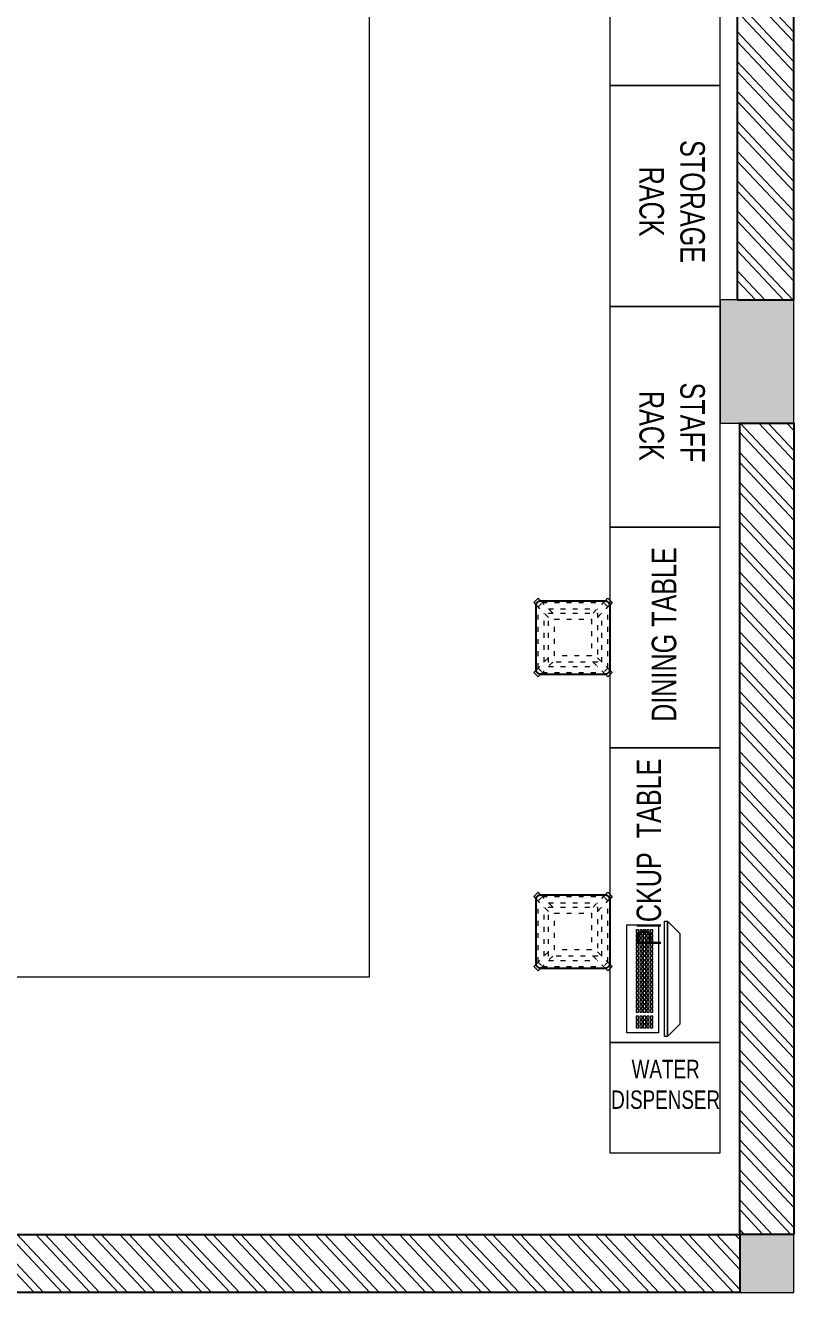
# Model space of a CAD drawing. Header units: feet. Extents: x 7177092 to 7192458, y -5285593 to -5277737.
# Drawn here: x 7189325 to 7192458, y -5285593 to -5280428 of the extents above; entities that cross this region are included whole.
import ezdxf

# ---------------------------------------------------------------- set-up
doc = ezdxf.new("R2010")
doc.units = ezdxf.units.FT
doc.header["$LTSCALE"] = 33
doc.header["$MEASUREMENT"] = 0
doc.linetypes.add('ACAD_ISO03W100', pattern=[30, 12, -18])
doc.layers.add('A-WALL', color=1, linetype='Continuous')
for name, color, linetype, lineweight in [('Column', 243, 'Continuous', 9), ('LENS-TEXT', 31, 'Continuous', 5), ('LENS_DIMENSION', 193, 'Continuous', 0), ('LK-EQPMT', 3, 'Continuous', 18), ('LK-FF&E WALL', 1, 'Continuous', 9), ('LK-IT', 3, 'Continuous', 18), ('LN-ELEVATION-1', 81, 'Continuous', 25), ('LN-ELEVATION-2', 103, 'Continuous', 20), ('LN-ELEVATION-3', 125, 'Continuous', 18), ('LN-ELEVATION-5', 167, 'Continuous', 5), ('LN-HATCH', 251, 'Continuous', 0)]:
    doc.layers.add(name, color=color, linetype=linetype, lineweight=lineweight)
doc.styles.add('LK TXT', font='GILC____.TTF', dxfattribs={"height": 100})

# ---------------------------------------------------------------- blocks, each defined once
blk = doc.blocks.new('A$Cd80e5814')
at = {"layer": 'Column'}
h = blk.add_hatch(color=8, dxfattribs=at)
h.dxf.hatch_style = 1
h.paths.add_polyline_path([(-220, 0), (0, 0), (0, 237), (-220, 237)])
h.paths.add_polyline_path([(-3709, 0), (-3709, 237), (-4059, 237), (-4059, 0)])
h.paths.add_polyline_path([(-8094, 237), (-8094, 0), (-7714, 0), (-7714, 237)])
h.paths.add_polyline_path([(-11347.8, 0), (-11347.8, 237), (-11697.8, 237), (-11697.8, 0)])
h.paths.add_polyline_path([(-15365.8, 237), (-15365.8, 0), (-15005.8, 0), (-15005.8, 237)])
h.paths.add_polyline_path([(-15365.8, 3526), (-15005.8, 3526), (-15005.8, 4026), (-15365.8, 4026)])
h.paths.add_polyline_path([(-15005.8, 7856), (-15365.8, 7856), (-15365.8, 7356), (-15005.8, 7356)])
h.paths.add_polyline_path([(-11347.8, 7706), (-11697.8, 7706), (-11697.8, 7356), (-11347.8, 7356)])
h.paths.add_polyline_path([(-8094, 7350), (-7744, 7350), (-7744, 7706), (-8094, 7706)])
h.paths.add_polyline_path([(-3709, 7350), (-3709, 7706), (-4059, 7706), (-4059, 7350)])
h.paths.add_polyline_path([(0, 7350), (0, 7706), (-300, 7706), (-300, 7350)])
h.paths.add_polyline_path([(-3709, 4046), (-4059, 4046), (-4059, 3564), (-3709, 3564)])
h.paths.add_polyline_path([(-8094, 3564), (-7714, 3564), (-7714, 4046), (-8094, 4046)])
h.paths.add_polyline_path([(-11697.8, 3526), (-11347.8, 3526), (-11347.8, 4006), (-11697.8, 4006)])
h.paths.add_polyline_path([(0, 4046), (-300, 4046), (-300, 3544), (0, 3544)])
at = {"layer": 'LN-HATCH'}
h = blk.add_hatch(dxfattribs=at)
h.set_pattern_fill('ANSI32', color=256, scale=222, angle=88.11)
h.paths.add_polyline_path([(-11697.8, 7706), (-15005.8, 7706), (-15005.8, 7476), (-11697.8, 7476)])
h.paths.add_polyline_path([(-8760, 7470), (-8760, 5976), (-15365.8, 5976), (-15365.8, 6091), (-8875, 6091), (-8875, 7470)])
h.paths.add_polyline_path([(-4059, 7470), (-7744, 7470), (-7744, 7706), (-4059, 7706)])
h.paths.add_polyline_path([(-8094, 7470), (-11347.8, 7470), (-11347.8, 7706), (-8094, 7706)])
h.paths.add_polyline_path([(-300, 7470), (-3709, 7470), (-3709, 7706), (-300, 7706)])
h.paths.add_polyline_path([(-230, 4046), (0, 4046), (0, 7350), (-230, 7350)])
h.paths.add_polyline_path([(0, 237), (-220, 237), (-220, 3544), (0, 3544)])
h.paths.add_polyline_path([(-3709, 237), (-220, 237), (-220, 0), (-3709, 0)])
h.paths.add_polyline_path([(-7714, 237), (-4059, 237), (-4059, 0), (-7714, 0)])
h.paths.add_polyline_path([(-11347.8, 237), (-8094, 237), (-8094, 0), (-11347.8, 0)])
h.paths.add_polyline_path([(-15005.8, 237), (-11697.8, 237), (-11697.8, 0), (-15005.8, 0)])
h.paths.add_polyline_path([(-980, 5970), (-230, 5970), (-230, 5820), (-980, 5820)])
h.paths.add_polyline_path([(-1730, 7470), (-1880, 7470), (-1880, 5820), (-1730, 5820)])
at = {"layer": 'A-WALL'}
for points in [[(-230, 4046), (0, 4046), (0, 7350), (-230, 7350)], [(0, 237), (-220, 237), (-220, 3544), (0, 3544)], [(-3709, 237), (-220, 237), (-220, 0), (-3709, 0)]]:
    blk.add_lwpolyline(points, close=True, dxfattribs=at)
at = {"layer": 'Column'}
for points in [[(0, 3544), (0, 4046), (-300, 4046), (-300, 3544)], [(-220, 237), (-220, 0), (0, 0), (0, 237)]]:
    blk.add_lwpolyline(points, close=True, dxfattribs=at)
blk = doc.blocks.new('CLENS 600 TYPE 6')
at = {"layer": 'LN-ELEVATION-1', "ltscale": 0.5}
blk.add_lwpolyline([(130, -225), (-130, -225, -0.414214), (-150, -205), (-150, 55, -0.414214), (-130, 75), (130, 75, -0.414214), (150, 55), (150, -205, -0.414214)], format="xyb", close=True, dxfattribs=at)
at = {"layer": 'LN-ELEVATION-3', "linetype": 'ACAD_ISO03W100', "ltscale": 0.05}
for p, q in [((-82.3, 25), (-124.7, 67.4)), ((124.7, 67.4), (-124.7, 67.4)), ((82.3, 25), (124.7, 67.4)), ((-100, 7.3), (-142.4, 49.7)), ((-142.4, -199.7), (-142.4, 49.7)), ((-117.4, -174.7), (-117.4, 24.7)), ((99.7, 42.4), (-99.7, 42.4)), ((100, 7.3), (142.4, 49.7)), ((117.4, -174.7), (117.4, 24.7)), ((142.4, -199.7), (142.4, 49.7)), ((-100, -157.3), (-142.4, -199.7)), ((-82.3, -175), (-124.7, -217.4)), ((99.7, -192.4), (-99.7, -192.4)), ((82.3, -175), (124.7, -217.4)), ((100, -157.3), (142.4, -199.7)), ((124.7, -217.4), (-124.7, -217.4))]:
    blk.add_line(p, q, dxfattribs=at)
for points in [[(-132.2, 74.9), (-124.7, 67.4), (-142.4, 49.7), (-149.9, 57.2)], [(132.2, 74.9), (124.7, 67.4), (142.4, 49.7), (149.9, 57.2)], [(-132.2, -224.9), (-124.7, -217.4), (-142.4, -199.7), (-149.9, -207.2)], [(132.2, -224.9), (124.7, -217.4), (142.4, -199.7), (149.9, -207.2)]]:
    blk.add_lwpolyline(points, dxfattribs=at)
for points in [[(100, -175), (-100, -175), (-100, 25), (100, 25)], [(75, -150), (-75, -150), (-75, 0), (75, 0)]]:
    blk.add_lwpolyline(points, close=True, dxfattribs=at)
at = {"layer": 'LN-ELEVATION-5', "ltscale": 0.5}
for points in [[(-149.9, 57.2), (-160.1, 67.4), (-142.4, 85.1), (-132.2, 74.9)], [(149.9, 57.2), (160.1, 67.4), (142.4, 85.1), (132.2, 74.9)], [(-149.9, -207.2), (-160.1, -217.4), (-142.4, -235.1), (-132.2, -224.9)], [(149.9, -207.2), (160.1, -217.4), (142.4, -235.1), (132.2, -224.9)]]:
    blk.add_lwpolyline(points, dxfattribs=at)
blk = doc.blocks.new('*U20')
at = {"layer": 'LK-EQPMT', "ltscale": 12}
blk.add_lwpolyline([(6, 4.9), (-6, 4.9), (-6, -4.9), (6, -4.9)], close=True, dxfattribs=at)
blk = doc.blocks.new('*U21')
at = {"color": 0, "linetype": 'ByBlock', "lineweight": -2}
for p in [(0, 0), (18, 0), (35.9, 0), (53.9, 0), (71.8, 0), (89.8, 0), (107.8, 0), (125.7, 0), (143.7, 0), (161.6, 0), (179.6, 0), (197.6, 0), (215.5, 0), (233.5, 0), (251.4, 0), (269.4, 0), (287.4, 0), (305.3, 0), (323.3, 0), (0, -14.7), (0, -29.5), (0, -44.2), (18, -14.7), (18, -29.5), (18, -44.2), (35.9, -14.7), (35.9, -29.5), (35.9, -44.2), (53.9, -14.7), (53.9, -29.5), (53.9, -44.2), (71.8, -14.7), (71.8, -29.5), (71.8, -44.2), (89.8, -14.7), (89.8, -29.5), (89.8, -44.2), (107.8, -14.7), (107.8, -29.5), (107.8, -44.2), (125.7, -14.7), (125.7, -29.5), (125.7, -44.2), (143.7, -14.7), (143.7, -29.5), (143.7, -44.2), (161.6, -14.7), (161.6, -29.5), (161.6, -44.2), (179.6, -14.7), (179.6, -29.5), (179.6, -44.2), (197.6, -14.7), (197.6, -29.5), (197.6, -44.2), (215.5, -14.7), (215.5, -29.5), (215.5, -44.2), (233.5, -14.7), (233.5, -29.5), (233.5, -44.2), (251.4, -14.7), (251.4, -29.5), (251.4, -44.2), (269.4, -14.7), (269.4, -29.5), (269.4, -44.2), (287.4, -14.7), (287.4, -29.5), (287.4, -44.2), (305.3, -14.7), (305.3, -29.5), (305.3, -44.2), (323.3, -14.7), (323.3, -29.5), (323.3, -44.2), (0, -59), (18, -59), (35.9, -59), (53.9, -59), (71.8, -59), (89.8, -59), (107.8, -59), (125.7, -59), (143.7, -59), (161.6, -59), (179.6, -59), (197.6, -59), (215.5, -59), (233.5, -59), (251.4, -59), (269.4, -59), (287.4, -59), (305.3, -59), (323.3, -59)]:
    blk.add_blockref('*U20', p, dxfattribs=at)
blk = doc.blocks.new('*U18')
at = {"layer": 'LK-EQPMT', "ltscale": 12}
blk.add_lwpolyline([(6, 4.9), (-6, 4.9), (-6, -4.9), (6, -4.9)], close=True, dxfattribs=at)
blk = doc.blocks.new('*U19')
at = {"color": 0, "linetype": 'ByBlock', "lineweight": -2}
for p in [(0, 0), (18, 0), (35.9, 0), (0, -14.7), (0, -29.5), (0, -44.2), (18, -14.7), (18, -29.5), (18, -44.2), (35.9, -14.7), (35.9, -29.5), (35.9, -44.2), (0, -59), (18, -59), (35.9, -59)]:
    blk.add_blockref('*U18', p, dxfattribs=at)
blk = doc.blocks.new('*U13')
at = {"ltscale": 12}
blk.add_lwpolyline([(8, 0), (8, 129.1), (448, 129.1), (448, 0)], close=True, dxfattribs=at)
for name, p in [('*U21', (35.2, 101.6)), ('*U19', (386.6, 101.6))]:
    blk.add_blockref(name, p)
blk = doc.blocks.new('Pickup table PC')
at = {"layer": 'LN-ELEVATION-2', "ltscale": 0.5}
for points in [[(470, 50), (0, 50), (0, 62), (470, 62)], [(420, 0), (50, 0), (0, 50), (470, 50)]]:
    blk.add_lwpolyline(points, close=True, dxfattribs=at)
blk = doc.blocks.new('Stool')
at = {"layer": 'LN-ELEVATION-1', "ltscale": 0.5}
blk.add_lwpolyline([(-130, 300), (130, 300, -0.414214), (150, 280), (150, 20, -0.414214), (130, 0), (-130, 0, -0.414214), (-150, 20), (-150, 280, -0.414214)], format="xyb", close=True, dxfattribs=at)
at = {"layer": 'LN-ELEVATION-3', "linetype": 'ACAD_ISO03W100', "ltscale": 0.05}
for p, q in [((-100, 232.3), (-142.4, 274.7)), ((-142.4, 274.7), (-142.4, 25.3)), ((-82.3, 250), (-124.7, 292.4)), ((-124.7, 292.4), (124.7, 292.4)), ((-99.7, 267.4), (99.7, 267.4)), ((82.3, 250), (124.7, 292.4)), ((100, 232.3), (142.4, 274.7)), ((142.4, 274.7), (142.4, 25.3)), ((-117.4, 249.7), (-117.4, 50.3)), ((117.4, 249.7), (117.4, 50.3)), ((-100, 67.7), (-142.4, 25.3)), ((100, 67.7), (142.4, 25.3)), ((-82.3, 50), (-124.7, 7.6)), ((-124.7, 7.6), (124.7, 7.6)), ((-99.7, 32.6), (99.7, 32.6)), ((82.3, 50), (124.7, 7.6))]:
    blk.add_line(p, q, dxfattribs=at)
for points in [[(-132.2, 299.9), (-124.7, 292.4), (-142.4, 274.7), (-149.9, 282.2)], [(132.2, 299.9), (124.7, 292.4), (142.4, 274.7), (149.9, 282.2)], [(-132.2, 0.1), (-124.7, 7.6), (-142.4, 25.3), (-149.9, 17.8)], [(132.2, 0.1), (124.7, 7.6), (142.4, 25.3), (149.9, 17.8)]]:
    blk.add_lwpolyline(points, dxfattribs=at)
for points in [[(-100, 250), (100, 250), (100, 50), (-100, 50)], [(-75, 225), (75, 225), (75, 75), (-75, 75)]]:
    blk.add_lwpolyline(points, close=True, dxfattribs=at)
at = {"layer": 'LN-ELEVATION-5', "ltscale": 0.5}
for points in [[(-149.9, 282.2), (-160.1, 292.4), (-142.4, 310.1), (-132.2, 299.9)], [(149.9, 282.2), (160.1, 292.4), (142.4, 310.1), (132.2, 299.9)], [(-149.9, 17.8), (-160.1, 7.6), (-142.4, -10.1), (-132.2, 0.1)], [(149.9, 17.8), (160.1, 7.6), (142.4, -10.1), (132.2, 0.1)]]:
    blk.add_lwpolyline(points, dxfattribs=at)

msp = doc.modelspace()

# ---------------------------------------------------------------- linework, layer by layer
at = {"layer": 'LENS_DIMENSION'}
msp.add_lwpolyline([(7189248.6, -5284306.4), (7190727.6, -5284306.4), (7190727.6, -5279773.4), (7190577.6, -5279773.4), (7190577.6, -5278123.4), (7188748.6, -5278123.4), (7188748.6, -5278243.4), (7188398.6, -5278243.4), (7188398.6, -5278123.4), (7184713.6, -5278123.4), (7184713.6, -5278243.4), (7184363.6, -5278243.4), (7184363.6, -5278123.4), (7183697.6, -5278123.4), (7183697.6, -5279517.4), (7189248.6, -5279517.4)], close=True, dxfattribs=at)
at = {"layer": 'LK-FF&E WALL'}
for points in [[(7192157.6, -5280673.4), (7192157.6, -5279773.4), (7191707.6, -5279773.4), (7191707.6, -5280673.4)], [(7192157.6, -5281573.4), (7192157.6, -5280673.4), (7191707.6, -5280673.4), (7191707.6, -5281573.4)], [(7192157.6, -5282473.4), (7192157.6, -5281573.4), (7191707.6, -5281573.4), (7191707.6, -5282473.4)], [(7192157.6, -5283373.4), (7192157.6, -5282473.4), (7191707.6, -5282473.4), (7191707.6, -5283373.4)], [(7192157.6, -5284573.4), (7192157.6, -5283373.4), (7191707.6, -5283373.4), (7191707.6, -5284573.4)], [(7191707.6, -5285023.4), (7192157.6, -5285023.4), (7192157.6, -5284573.4), (7191707.6, -5284573.4)]]:
    msp.add_lwpolyline(points, close=True, dxfattribs=at)

# ---------------------------------------------------------------- block references
at = {"layer": 'LENS_DIMENSION'}
msp.add_blockref('A$Cd80e5814', (7192457.6, -5285593.4), dxfattribs=at)
at = {"layer": 'LK-FF&E WALL'}
for name, p, rotation in [('Stool', (7191707.6, -5282923.4), 90), ('CLENS 600 TYPE 6', (7191632.6, -5284121.7), 269.9999999999999)]:
    msp.add_blockref(name, p, dxfattribs=dict(at, rotation=rotation))
at = {"layer": 'LK-IT', "ltscale": 0.5, "rotation": 269.9999999999999}
msp.add_blockref('*U13', (7191777.2, -5284085.9), dxfattribs=at)
at = {"layer": 'LK-IT', "rotation": 90}
msp.add_blockref('Pickup table PC', (7191993.4, -5284548.9), dxfattribs=at)

# ---------------------------------------------------------------- texts
at = {"layer": 'LENS-TEXT', "color": 0, "linetype": 'Continuous', "ltscale": 3, "char_height": 100, "attachment_point": 5, "style": 'LK TXT'}
for s, width, insert, rotation in [('STORAGE \\PRACK', 1099.487, (7191961.4, -5281146.2), 270), ('STAFF\\P RACK', 1099.487, (7191961.4, -5282046.2), 270), ('DINING TABLE', 783.964, (7191929.6, -5282910.9), 90), ('PICKUP  TABLE  ', 783.964, (7191867.7, -5283798.5), 90)]:
    msp.add_mtext_dynamic_manual_height_columns(s, width=width, gutter_width=1, heights=[0], dxfattribs=dict(at, insert=insert, rotation=rotation))
at = {"layer": 'LENS-TEXT', "color": 0, "linetype": 'Continuous', "ltscale": 3, "insert": (7191935.6, -5284744.9), "char_height": 75, "attachment_point": 5, "style": 'LK TXT'}
msp.add_mtext_dynamic_manual_height_columns('WATER \\PDISPENSER', width=264.162, gutter_width=0.75, heights=[0], dxfattribs=at)

doc.saveas('drawing.dxf')
